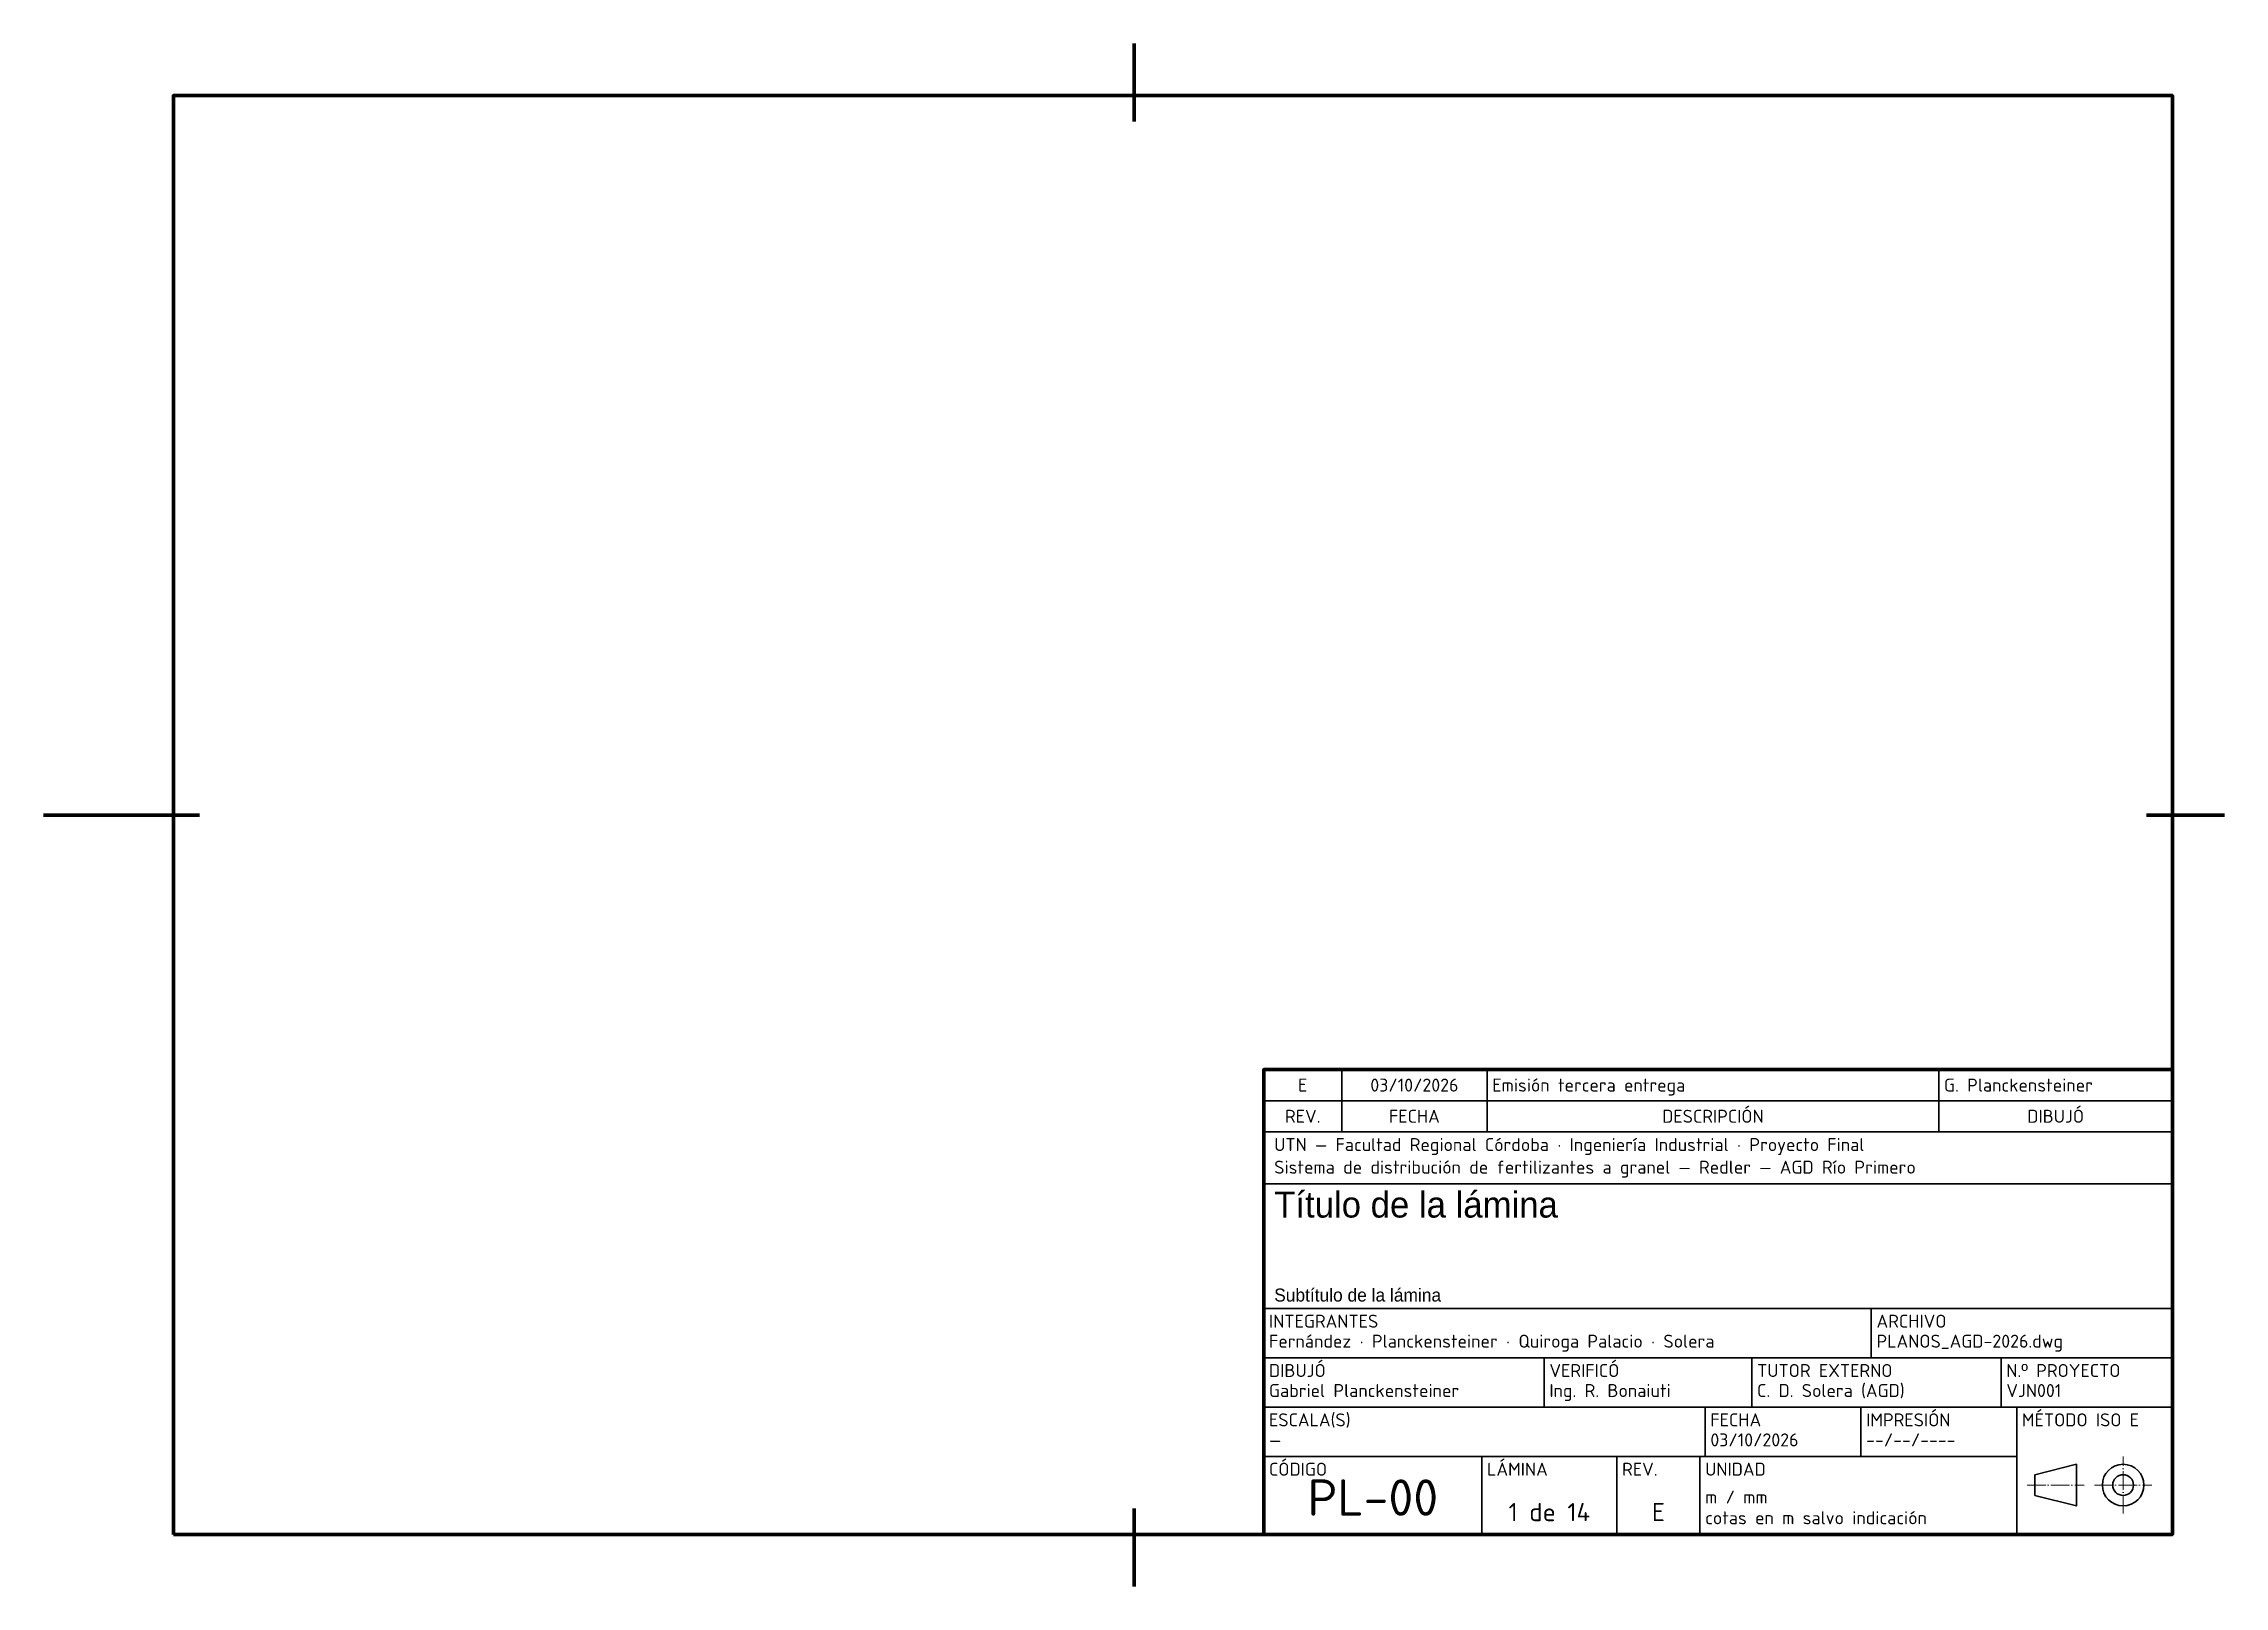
# Paper-space layout 'A3-IRAM' of a CAD drawing. Header units: millimetres. Extents: x 0 to 420, y 0 to 297.
import ezdxf
from ezdxf.enums import TextEntityAlignment as Align

# ---------------------------------------------------------------- set-up
doc = ezdxf.new("R2018")
doc.units = ezdxf.units.MM
doc.linetypes.add('ACAD_ISO04W100', pattern=[30, 24, -3, 0, -3])
doc.layers.add('G-MARCO', color=7, linetype='Continuous', lineweight=70)
doc.layers.add('G-ROTULO', color=7, linetype='Continuous', lineweight=35)
doc.styles.add('IRAM-N', font='isocpeur.ttf')
doc.styles.add('IRAM-NEGRITA', font='isocpeur.ttf')

# ---------------------------------------------------------------- blocks, each defined once
blk = doc.blocks.new('ROTULO-A3')
at = {"color": 0}
for p, q in [((-160, 77.5), (-160, 89.5)), ((-132, 77.5), (-132, 89.5)), ((-45, 77.5), (-45, 89.5)), ((-175, 83.5), (0, 83.5)), ((-175, 77.5), (0, 77.5)), ((-175, 67.5), (0, 67.5)), ((-175, 43.5), (0, 43.5)), ((-58, 34), (-58, 43.5)), ((-175, 34), (0, 34)), ((-121, 24.5), (-121, 34)), ((-81, 24.5), (-81, 34)), ((-33, 24.5), (-33, 34)), ((-175, 24.5), (0, 24.5)), ((-90, 15), (-90, 24.5)), ((-60, 15), (-60, 24.5)), ((-30, 15), (-30, 24.5)), ((-175, 15), (-30, 15)), ((-133, 0), (-133, 15)), ((-107, 0), (-107, 15)), ((-91, 0), (-91, 15)), ((-30, 0), (-30, 15))]:
    blk.add_line(p, q, dxfattribs=at)
at = {"color": 0, "linetype": 'ACAD_ISO04W100', "lineweight": 18, "ltscale": 0.15}
for p, q in [((-9.5, 4), (-9.5, 15)), ((-28, 9.5), (-17, 9.5)), ((-15, 9.5), (-4, 9.5))]:
    blk.add_line(p, q, dxfattribs=at)
at = {"color": 0, "lineweight": 70}
blk.add_lwpolyline([(-175, 0), (0, 0), (0, 89.5), (-175, 89.5)], close=True, dxfattribs=at)
at = {"color": 0}
blk.add_lwpolyline([(-26.5, 7.5), (-18.5, 5.5), (-18.5, 13.5), (-26.5, 11.5)], close=True, dxfattribs=at)
for radius in [4, 2]:
    blk.add_circle((-9.5, 9.5), radius, dxfattribs=at)
at = {"color": 0, "style": 'IRAM-NEGRITA'}
for s, p in [('REV.', (-167.5, 80.5)), ('FECHA', (-146, 80.5)), ('DESCRIPCIÓN', (-88.5, 80.5)), ('DIBUJÓ', (-22.5, 80.5))]:
    blk.add_text(s, height=2.5, dxfattribs=at).set_placement(p, align=Align.MIDDLE_CENTER)
at = {"color": 0, "style": 'IRAM-N'}
for s, p in [('INTEGRANTES', (-174, 42.3)), ('ARCHIVO', (-57, 42.3)), ('DIBUJÓ', (-174, 32.8)), ('VERIFICÓ', (-120, 32.8)), ('TUTOR EXTERNO', (-80, 32.8)), ('N.º PROYECTO', (-32, 32.8)), ('ESCALA(S)', (-174, 23.3)), ('FECHA', (-89, 23.3)), ('IMPRESIÓN', (-59, 23.3)), ('MÉTODO ISO E', (-29, 23.3)), ('CÓDIGO', (-174, 13.8)), ('LÁMINA', (-132, 13.8)), ('REV.', (-106, 13.8)), ('UNIDAD', (-90, 13.8))]:
    blk.add_text(s, height=2.5, dxfattribs=at).set_placement(p, align=Align.TOP_LEFT)
for tag, p in [('REV1_REV', (-167.5, 86.5)), ('REV1_FECHA', (-146, 86.5))]:
    blk.add_attdef(tag, text='', height=2.5, dxfattribs=at).set_placement(p, align=Align.MIDDLE_CENTER)
for tag, p in [('REV1_DESCRIPCION', (-131, 86.5)), ('REV1_DIBUJO', (-44, 86.5))]:
    blk.add_attdef(tag, text='', height=2.5, dxfattribs=at).set_placement(p, align=Align.MIDDLE_LEFT)
at = {"color": 0, "style": 'IRAM-NEGRITA'}
for tag, height, p in [('ENCABEZADO', 2.5, (-173, 76.3)), ('TITULO', 5, (-173, 66))]:
    blk.add_attdef(tag, text='', height=height, dxfattribs=at).set_placement(p, align=Align.TOP_LEFT)
at = {"color": 0, "style": 'IRAM-N'}
for tag, p in [('SISTEMA', (-173, 68.7)), ('SUBTITULO', (-173, 44.8)), ('INTEGRANTES', (-174, 35.2)), ('ARCHIVO', (-57, 35.2)), ('DIBUJO', (-174, 25.7)), ('VERIFICO', (-120, 25.7)), ('TUTOR', (-80, 25.7)), ('NPROYECTO', (-32, 25.7)), ('ESCALA', (-174, 16.2)), ('FECHA', (-89, 16.2)), ('IMPRESION', (-59, 16.2)), ('UNIDAD', (-90, 5.2)), ('UNIDAD_NOTA', (-90, 1.2))]:
    blk.add_attdef(tag, text='', height=2.5, dxfattribs=at).set_placement(p, align=Align.BOTTOM_LEFT)
for tag, height, p in [('CODIGO', 7, (-154, 1.5)), ('LAMINA', 3.5, (-120, 1.5)), ('REV', 3.5, (-99, 1.5))]:
    blk.add_attdef(tag, text='', height=height, dxfattribs=at).set_placement(p, align=Align.BOTTOM_CENTER)

psp = doc.layouts.new('A3-IRAM')

# ---------------------------------------------------------------- linework, layer by layer
at = {"layer": 'G-MARCO'}
for p, q in [((210, 297), (210, 282)), ((0, 148.5), (30, 148.5)), ((420, 148.5), (405, 148.5)), ((210, 0), (210, 15))]:
    psp.add_line(p, q, dxfattribs=at)
psp.add_lwpolyline([(25, 10), (410, 10), (410, 287), (25, 287)], close=True, dxfattribs=at)

# ---------------------------------------------------------------- block references
at = {"layer": 'G-ROTULO'}
ref = psp.add_blockref('ROTULO-A3', (410, 10), dxfattribs=at)
ref.add_attrib('CODIGO', 'PL-00', dxfattribs={"layer": '0', "color": 0, "height": 7, "style": 'IRAM-N'}).set_placement((256, 11.5), align=Align.BOTTOM_CENTER)
ref.add_attrib('LAMINA', '1 de 14', dxfattribs={"layer": '0', "color": 0, "height": 3.5, "style": 'IRAM-N'}).set_placement((290, 11.5), align=Align.BOTTOM_CENTER)
ref.add_attrib('REV', 'E', dxfattribs={"layer": '0', "color": 0, "height": 3.5, "style": 'IRAM-N'}).set_placement((311, 11.5), align=Align.BOTTOM_CENTER)
ref.add_attrib('UNIDAD', 'm / mm', dxfattribs={"layer": '0', "color": 0, "height": 2.5, "style": 'IRAM-N'}).set_placement((320, 15.2), align=Align.BOTTOM_LEFT)
ref.add_attrib('UNIDAD_NOTA', 'cotas en m salvo indicación', dxfattribs={"layer": '0', "color": 0, "height": 2.5, "style": 'IRAM-N'}).set_placement((320, 11.2), align=Align.BOTTOM_LEFT)
ref.add_attrib('ESCALA', '—', dxfattribs={"layer": '0', "color": 0, "height": 2.5, "style": 'IRAM-N'}).set_placement((236, 26.2), align=Align.BOTTOM_LEFT)
ref.add_attrib('FECHA', '03/10/2026', dxfattribs={"layer": '0', "color": 0, "height": 2.5, "style": 'IRAM-N'}).set_placement((321, 26.2), align=Align.BOTTOM_LEFT)
ref.add_attrib('IMPRESION', '--/--/----', dxfattribs={"layer": '0', "color": 0, "height": 2.5, "style": 'IRAM-N'}).set_placement((351, 26.2), align=Align.BOTTOM_LEFT)
ref.add_attrib('DIBUJO', 'Gabriel Planckensteiner', dxfattribs={"layer": '0', "color": 0, "height": 2.5, "style": 'IRAM-N'}).set_placement((236, 35.7), align=Align.BOTTOM_LEFT)
ref.add_attrib('VERIFICO', 'Ing. R. Bonaiuti', dxfattribs={"layer": '0', "color": 0, "height": 2.5, "style": 'IRAM-N'}).set_placement((290, 35.7), align=Align.BOTTOM_LEFT)
ref.add_attrib('TUTOR', 'C. D. Solera (AGD)', dxfattribs={"layer": '0', "color": 0, "height": 2.5, "style": 'IRAM-N'}).set_placement((330, 35.7), align=Align.BOTTOM_LEFT)
ref.add_attrib('NPROYECTO', 'VJN001', dxfattribs={"layer": '0', "color": 0, "height": 2.5, "style": 'IRAM-N'}).set_placement((378, 35.7), align=Align.BOTTOM_LEFT)
ref.add_attrib('INTEGRANTES', 'Fernández · Planckensteiner · Quiroga Palacio · Solera', dxfattribs={"layer": '0', "color": 0, "height": 2.5, "style": 'IRAM-N'}).set_placement((236, 45.2), align=Align.BOTTOM_LEFT)
ref.add_attrib('ARCHIVO', 'PLANOS_AGD-2026.dwg', dxfattribs={"layer": '0', "color": 0, "height": 2.5, "style": 'IRAM-N'}).set_placement((353, 45.2), align=Align.BOTTOM_LEFT)
lines = psp.add_mtext('Título de la lámina', dxfattribs={"layer": '0', "color": 0, "insert": (237, 76), "char_height": 5, "width": 171, "attachment_point": 1, "style": 'IRAM-NEGRITA'})
ref.add_attrib('TITULO', '', (237, 76)).embed_mtext(lines)
lines = psp.add_mtext('Subtítulo de la lámina', dxfattribs={"layer": '0', "color": 0, "insert": (237, 54.8), "char_height": 2.5, "width": 171, "attachment_point": 7, "style": 'IRAM-N'})
ref.add_attrib('SUBTITULO', '', (237, 54.8)).embed_mtext(lines)
ref.add_attrib('ENCABEZADO', 'UTN — Facultad Regional Córdoba · Ingeniería Industrial · Proyecto Final', dxfattribs={"layer": '0', "color": 0, "height": 2.5, "style": 'IRAM-NEGRITA'}).set_placement((237, 86.3), align=Align.TOP_LEFT)
ref.add_attrib('SISTEMA', 'Sistema de distribución de fertilizantes a granel — Redler — AGD Río Primero', dxfattribs={"layer": '0', "color": 0, "height": 2.5, "style": 'IRAM-N'}).set_placement((237, 78.7), align=Align.BOTTOM_LEFT)
ref.add_attrib('REV1_REV', 'E', dxfattribs={"layer": '0', "color": 0, "height": 2.5, "style": 'IRAM-N'}).set_placement((242.5, 96.5), align=Align.MIDDLE_CENTER)
ref.add_attrib('REV1_FECHA', '03/10/2026', dxfattribs={"layer": '0', "color": 0, "height": 2.5, "style": 'IRAM-N'}).set_placement((264, 96.5), align=Align.MIDDLE_CENTER)
ref.add_attrib('REV1_DESCRIPCION', 'Emisión tercera entrega', dxfattribs={"layer": '0', "color": 0, "height": 2.5, "style": 'IRAM-N'}).set_placement((279, 96.5), align=Align.MIDDLE_LEFT)
ref.add_attrib('REV1_DIBUJO', 'G. Planckensteiner', dxfattribs={"layer": '0', "color": 0, "height": 2.5, "style": 'IRAM-N'}).set_placement((366, 96.5), align=Align.MIDDLE_LEFT)

doc.saveas('drawing.dxf')
